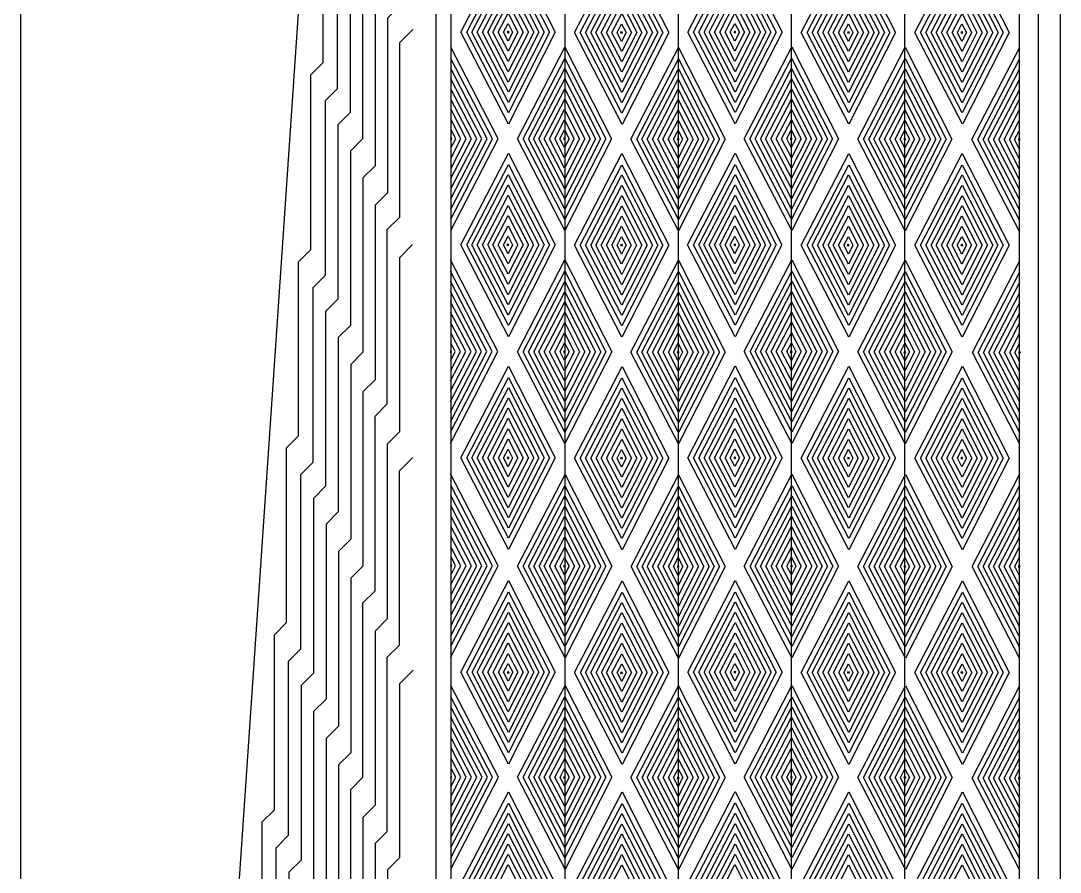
# Model space of a CAD drawing. Extents: x 4 to 38, y 96 to 221.
# Drawn here: x 3.85 to 37.89, y 147.36 to 175.23 of the extents above; entities that cross this region are included whole.
import ezdxf

# ---------------------------------------------------------------- set-up
doc = ezdxf.new("R2010")
doc.units = 0
doc.layers.add('Layer_1', color=7, linetype='CONTINUOUS')

msp = doc.modelspace()

# ---------------------------------------------------------------- linework, layer by layer
at = {"layer": 'Layer_1', "color": 7}
for points in [[(3.854081, 220.964855), (37.885623, 220.964855), (37.885623, 96.14432), (3.854081, 96.14432)], [(18.264038, 174.854569), (19.821476, 177.858872), (21.351902, 174.854569), (19.821476, 171.849906)], [(21.98163, 174.843734), (23.53907, 177.848036), (25.069496, 174.843734), (23.53907, 171.839071)], [(25.688992, 174.856964), (27.246432, 177.861267), (28.776859, 174.856964), (27.246432, 171.852301)], [(29.406586, 174.84613), (30.964024, 177.850433), (32.494452, 174.84613), (30.964024, 171.841466)], [(33.123638, 174.846106), (34.681076, 177.850409), (36.211503, 174.846106), (34.681076, 171.841442)], [(18.454945, 174.854546), (19.819783, 177.48732), (21.160949, 174.854546), (19.819783, 172.221454)], [(22.172538, 174.84371), (23.537376, 177.476485), (24.87854, 174.84371), (23.537376, 172.210619)], [(25.879901, 174.85694), (27.244738, 177.489715), (28.585904, 174.85694), (27.244738, 172.223849)], [(29.597493, 174.846106), (30.962332, 177.47888), (32.303497, 174.846106), (30.962332, 172.213015)], [(33.314545, 174.846082), (34.679383, 177.478856), (36.020549, 174.846082), (34.679383, 172.212991)], [(18.625151, 174.854524), (19.818273, 177.15606), (20.990701, 174.854524), (19.818273, 172.552714)], [(22.342744, 174.843688), (23.535865, 177.145225), (24.708295, 174.843688), (23.535865, 172.541879)], [(26.050106, 174.856921), (27.243228, 177.158455), (28.415656, 174.856921), (27.243228, 172.555111)], [(29.767699, 174.846086), (30.960822, 177.14762), (32.13325, 174.846086), (30.960822, 172.544274)], [(33.484751, 174.84606), (34.677873, 177.147596), (35.850302, 174.84606), (34.677873, 172.544252)], [(18.79822, 174.854503), (19.816737, 176.819225), (20.81759, 174.854503), (19.816737, 172.889545)], [(22.515813, 174.843669), (23.534329, 176.808391), (24.535181, 174.843669), (23.534329, 172.878711)], [(26.223175, 174.856899), (27.241693, 176.821621), (28.242546, 174.856899), (27.241693, 172.891941)], [(29.940769, 174.846064), (30.959285, 176.810786), (31.960138, 174.846064), (30.959285, 172.881106)], [(33.65782, 174.846038), (34.676338, 176.810762), (35.67719, 174.846038), (34.676338, 172.881082)], [(18.969057, 174.854482), (19.815221, 176.486733), (20.646708, 174.854482), (19.815221, 173.222036)], [(22.68665, 174.843649), (23.532814, 176.475898), (24.364302, 174.843649), (23.532814, 173.211201)], [(26.394013, 174.856877), (27.240176, 176.489129), (28.071664, 174.856877), (27.240176, 173.224432)], [(30.111606, 174.846042), (30.957769, 176.478293), (31.789257, 174.846042), (30.957769, 173.213598)], [(33.828657, 174.846019), (34.67482, 176.478269), (35.506309, 174.846019), (34.67482, 173.213574)], [(19.142351, 174.85446), (19.813684, 176.149462), (20.473373, 174.85446), (19.813684, 173.559304)], [(22.859944, 174.843626), (23.531277, 176.138627), (24.190965, 174.843626), (23.531277, 173.548469)], [(26.567306, 174.856857), (27.238639, 176.151857), (27.898328, 174.856857), (27.238639, 173.561701)], [(30.2849, 174.84602), (30.956233, 176.141022), (31.615921, 174.84602), (30.956233, 173.550865)], [(34.001951, 174.845996), (34.673284, 176.140998), (35.332973, 174.845996), (34.673284, 173.550841)], [(19.314237, 174.85444), (19.812144, 175.814899), (20.301413, 174.85444), (19.812144, 173.893864)], [(23.03183, 174.843604), (23.529736, 175.804064), (24.019006, 174.843604), (23.529736, 173.883027)], [(26.739192, 174.856835), (27.2371, 175.817295), (27.726369, 174.856835), (27.2371, 173.896258)], [(30.456786, 174.845999), (30.954692, 175.80646), (31.443961, 174.845999), (30.954692, 173.885424)], [(34.173837, 174.845975), (34.671745, 175.806436), (35.161014, 174.845975), (34.671745, 173.8854)], [(19.488853, 174.854417), (19.810562, 175.474992), (20.12669, 174.854417), (19.810562, 174.233765)], [(23.206447, 174.843581), (23.528154, 175.464157), (23.844282, 174.843581), (23.528154, 174.222931)], [(26.913809, 174.856811), (27.235519, 175.477387), (27.551647, 174.856811), (27.235519, 174.236161)], [(30.631403, 174.845977), (30.953111, 175.466552), (31.269239, 174.845977), (30.953111, 174.225325)], [(34.348454, 174.845953), (34.670163, 175.466528), (34.986291, 174.845953), (34.670163, 174.225302)], [(19.658928, 174.854393), (19.808993, 175.143867), (19.956455, 174.854393), (19.808993, 174.564882)], [(23.37652, 174.843558), (23.526586, 175.133033), (23.674048, 174.843558), (23.526586, 174.554045)], [(27.083884, 174.856787), (27.233949, 175.146264), (27.381411, 174.856787), (27.233949, 174.567277)], [(30.801476, 174.845953), (30.951542, 175.135429), (31.099004, 174.845953), (30.951542, 174.556442)], [(34.518529, 174.845929), (34.668594, 175.135405), (34.816056, 174.845929), (34.668594, 174.556419)], [(19.785317, 174.852998), (19.80697, 174.894765), (19.828247, 174.852998), (19.80697, 174.811222)], [(23.502909, 174.842163), (23.524562, 174.88393), (23.545839, 174.842163), (23.524562, 174.800388)], [(27.210273, 174.855394), (27.231925, 174.897162), (27.253203, 174.855394), (27.231925, 174.81362)], [(30.927865, 174.844558), (30.949518, 174.886325), (30.970795, 174.844558), (30.949518, 174.802783)], [(34.644918, 174.844534), (34.66657, 174.886301), (34.687848, 174.844534), (34.66657, 174.802759)], [(20.111924, 171.367567), (21.669364, 174.371872), (23.19979, 171.367567), (21.669364, 168.362904)], [(23.829518, 171.356732), (25.386956, 174.361037), (26.917383, 171.356732), (25.386956, 168.352069)], [(27.536881, 171.369963), (29.09432, 174.374267), (30.624746, 171.369963), (29.09432, 168.365299)], [(31.254473, 171.359128), (32.811912, 174.363432), (34.342339, 171.359128), (32.811912, 168.354465)], [(20.302832, 171.367544), (21.66767, 174.000319), (23.008837, 171.367544), (21.66767, 168.734453)], [(24.020426, 171.356709), (25.385263, 173.989484), (26.726428, 171.356709), (25.385263, 168.723619)], [(27.727789, 171.369939), (29.092626, 174.002715), (30.433792, 171.369939), (29.092626, 168.736849)], [(31.44538, 171.359105), (32.810218, 173.99188), (34.151385, 171.359105), (32.810218, 168.726014)], [(20.473037, 171.367523), (21.66616, 173.66906), (22.838588, 171.367523), (21.66616, 169.065713)], [(24.190631, 171.356688), (25.383753, 173.658224), (26.556181, 171.356688), (25.383753, 169.054878)], [(27.897994, 171.369919), (29.091116, 173.671454), (30.263545, 171.369919), (29.091116, 169.068109)], [(31.615586, 171.359083), (32.808709, 173.66062), (33.981137, 171.359083), (32.808709, 169.057274)], [(20.646106, 171.367502), (21.664624, 173.332224), (22.665478, 171.367502), (21.664624, 169.402544)], [(24.363701, 171.356667), (25.382216, 173.32139), (26.38307, 171.356667), (25.382216, 169.391709)], [(28.071063, 171.369897), (29.08958, 173.33462), (30.090433, 171.369897), (29.08958, 169.404939)], [(31.788656, 171.359062), (32.807173, 173.323784), (33.808026, 171.359062), (32.807173, 169.394105)], [(20.816944, 171.367481), (21.663108, 172.999732), (22.494596, 171.367481), (21.663108, 169.735034)], [(24.534538, 171.356647), (25.3807, 172.988897), (26.212189, 171.356647), (25.3807, 169.7242)], [(28.2419, 171.369876), (29.088065, 173.002128), (29.919553, 171.369876), (29.088065, 169.737431)], [(31.959493, 171.359041), (32.805656, 172.991292), (33.637144, 171.359041), (32.805656, 169.726596)], [(20.990238, 171.367459), (21.66157, 172.662461), (22.321261, 171.367459), (21.66157, 170.072303)], [(24.707832, 171.356624), (25.379164, 172.651626), (26.038852, 171.356624), (25.379164, 170.061468)], [(28.415195, 171.369856), (29.086527, 172.664856), (29.746216, 171.369856), (29.086527, 170.074699)], [(32.132787, 171.35902), (32.80412, 172.654021), (33.463809, 171.35902), (32.80412, 170.063863)], [(21.162124, 171.367438), (21.660031, 172.327898), (22.149301, 171.367438), (21.660031, 170.406862)], [(24.879718, 171.356603), (25.377624, 172.317063), (25.866892, 171.356603), (25.377624, 170.396027)], [(28.58708, 171.369833), (29.084987, 172.330294), (29.574256, 171.369833), (29.084987, 170.409257)], [(32.304673, 171.358998), (32.802581, 172.319458), (33.291849, 171.358998), (32.802581, 170.398422)], [(21.33674, 171.367414), (21.65845, 171.987991), (21.974578, 171.367414), (21.65845, 170.746764)], [(25.054334, 171.356579), (25.376042, 171.977156), (25.69217, 171.356579), (25.376042, 170.735929)], [(28.761697, 171.36981), (29.083405, 171.990386), (29.399533, 171.36981), (29.083405, 170.74916)], [(32.479289, 171.358975), (32.800999, 171.979552), (33.117127, 171.358975), (32.800999, 170.738324)], [(21.506816, 171.36739), (21.65688, 171.656867), (21.804343, 171.36739), (21.65688, 171.077881)], [(25.224407, 171.356556), (25.374473, 171.646032), (25.521935, 171.356556), (25.374473, 171.067045)], [(28.931771, 171.369786), (29.081837, 171.659263), (29.229299, 171.369786), (29.081837, 171.080275)], [(32.649364, 171.358951), (32.79943, 171.648428), (32.946891, 171.358951), (32.79943, 171.06944)], [(17.967197, 171.366066), (17.945544, 171.407834), (17.924266, 171.366066), (17.945544, 171.324291)], [(21.633204, 171.365997), (21.654857, 171.407764), (21.676134, 171.365997), (21.654857, 171.324222)], [(25.350797, 171.355162), (25.372449, 171.396929), (25.393726, 171.355162), (25.372449, 171.313387)], [(29.05816, 171.368393), (29.079813, 171.410161), (29.10109, 171.368393), (29.079813, 171.326618)], [(32.775754, 171.357557), (32.797406, 171.399325), (32.818684, 171.357557), (32.797406, 171.315782)], [(36.518164, 171.341195), (36.539816, 171.382962), (36.561094, 171.341195), (36.539816, 171.299419)], [(18.262321, 167.893183), (19.81976, 170.897486), (21.350187, 167.893183), (19.81976, 164.88852)], [(21.979914, 167.882348), (23.537353, 170.886651), (25.06778, 167.882348), (23.537353, 164.877685)], [(25.687276, 167.895579), (27.244715, 170.899882), (28.775142, 167.895579), (27.244715, 164.890916)], [(29.404869, 167.884744), (30.962308, 170.889047), (32.492735, 167.884744), (30.962308, 164.880081)], [(33.121921, 167.88472), (34.679359, 170.889023), (36.209786, 167.88472), (34.679359, 164.880056)], [(18.453228, 167.893159), (19.818066, 170.525935), (21.159232, 167.893159), (19.818066, 165.260069)], [(22.170821, 167.882325), (23.535659, 170.515099), (24.876825, 167.882325), (23.535659, 165.249235)], [(25.878184, 167.895555), (27.243022, 170.52833), (28.584188, 167.895555), (27.243022, 165.262465)], [(29.595776, 167.884721), (30.960615, 170.517495), (32.30178, 167.884721), (30.960615, 165.25163)], [(33.312828, 167.884696), (34.677666, 170.517471), (36.018833, 167.884696), (34.677666, 165.251605)], [(18.623434, 167.893138), (19.816556, 170.194674), (20.988985, 167.893138), (19.816556, 165.591329)], [(22.341027, 167.882304), (23.53415, 170.183839), (24.706578, 167.882304), (23.53415, 165.580494)], [(26.048389, 167.895535), (27.241511, 170.197069), (28.413941, 167.895535), (27.241511, 165.593724)], [(29.765983, 167.8847), (30.959104, 170.186234), (32.131534, 167.8847), (30.959104, 165.582889)], [(33.483034, 167.884676), (34.676157, 170.18621), (35.848585, 167.884676), (34.676157, 165.582865)], [(18.796503, 167.893118), (19.81502, 169.85784), (20.815874, 167.893118), (19.81502, 165.928159)], [(22.514096, 167.882282), (23.532614, 169.847005), (24.533466, 167.882282), (23.532614, 165.917325)], [(26.221458, 167.895513), (27.239976, 169.860235), (28.240829, 167.895513), (27.239976, 165.930555)], [(29.939052, 167.884678), (30.957569, 169.8494), (31.958421, 167.884678), (30.957569, 165.91972)], [(33.656103, 167.884654), (34.674621, 169.849376), (35.675474, 167.884654), (34.674621, 165.919696)], [(18.96734, 167.893097), (19.813504, 169.525348), (20.644992, 167.893097), (19.813504, 166.26065)], [(22.684933, 167.882262), (23.531097, 169.514512), (24.362585, 167.882262), (23.531097, 166.249816)], [(26.392296, 167.895492), (27.238459, 169.527743), (28.069948, 167.895492), (27.238459, 166.263046)], [(30.109889, 167.884657), (30.956053, 169.516908), (31.787541, 167.884657), (30.956053, 166.252211)], [(33.82694, 167.884633), (34.673104, 169.516884), (35.504592, 167.884633), (34.673104, 166.252187)], [(19.140634, 167.893076), (19.811967, 169.188076), (20.471656, 167.893076), (19.811967, 166.597919)], [(22.858228, 167.88224), (23.52956, 169.177242), (24.189248, 167.88224), (23.52956, 166.587084)], [(26.56559, 167.895471), (27.236922, 169.190472), (27.896612, 167.895471), (27.236922, 166.600315)], [(30.283183, 167.884636), (30.954516, 169.179637), (31.614204, 167.884636), (30.954516, 166.589479)], [(34.000235, 167.884612), (34.671567, 169.179613), (35.331257, 167.884612), (34.671567, 166.589455)], [(19.31252, 167.893054), (19.810427, 168.853514), (20.299696, 167.893054), (19.810427, 166.932478)], [(23.030113, 167.882218), (23.52802, 168.842679), (24.01729, 167.882218), (23.52802, 166.921643)], [(26.737475, 167.895449), (27.235384, 168.85591), (27.724652, 167.895449), (27.235384, 166.934874)], [(30.455068, 167.884614), (30.952976, 168.845075), (31.442245, 167.884614), (30.952976, 166.924038)], [(34.17212, 167.88459), (34.670028, 168.845051), (35.159297, 167.88459), (34.670028, 166.924014)], [(19.487137, 167.893031), (19.808846, 168.513607), (20.124973, 167.893031), (19.808846, 167.27238)], [(23.20473, 167.882195), (23.526439, 168.502772), (23.842567, 167.882195), (23.526439, 167.261545)], [(26.912092, 167.895426), (27.233802, 168.516002), (27.54993, 167.895426), (27.233802, 167.274776)], [(30.629686, 167.884591), (30.951394, 168.505168), (31.267522, 167.884591), (30.951394, 167.26394)], [(34.346737, 167.884567), (34.668446, 168.505144), (34.984574, 167.884567), (34.668446, 167.263916)], [(19.657211, 167.893007), (19.807277, 168.182482), (19.954738, 167.893007), (19.807277, 167.603496)], [(23.374804, 167.882172), (23.524869, 168.171648), (23.672332, 167.882172), (23.524869, 167.592661)], [(27.082167, 167.895402), (27.232232, 168.184878), (27.379694, 167.895402), (27.232232, 167.605891)], [(30.79976, 167.884568), (30.949825, 168.174044), (31.097287, 167.884568), (30.949825, 167.595056)], [(34.516812, 167.884543), (34.666877, 168.174019), (34.814339, 167.884543), (34.666877, 167.595032)], [(19.7836, 167.891613), (19.805253, 167.93338), (19.826531, 167.891613), (19.805253, 167.849838)], [(23.501194, 167.880778), (23.522846, 167.922545), (23.544124, 167.880778), (23.522846, 167.839003)], [(27.208557, 167.894008), (27.230209, 167.935776), (27.251487, 167.894008), (27.230209, 167.852234)], [(30.926149, 167.883173), (30.947801, 167.924941), (30.969079, 167.883173), (30.947801, 167.841398)], [(34.643201, 167.883149), (34.664854, 167.924917), (34.686131, 167.883149), (34.664854, 167.841374)], [(20.114139, 164.398898), (21.671578, 167.403202), (23.202005, 164.398898), (21.671578, 161.394234)], [(23.831732, 164.388064), (25.38917, 167.392366), (26.919597, 164.388064), (25.38917, 161.383401)], [(27.539094, 164.401294), (29.096533, 167.405597), (30.626961, 164.401294), (29.096533, 161.396631)], [(31.256687, 164.390459), (32.814126, 167.394762), (34.344553, 164.390459), (32.814126, 161.385797)], [(20.305046, 164.398875), (21.669884, 167.03165), (23.011051, 164.398875), (21.669884, 161.765784)], [(24.022639, 164.38804), (25.387477, 167.020815), (26.728643, 164.38804), (25.387477, 161.75495)], [(27.730002, 164.401271), (29.094841, 167.034045), (30.436006, 164.401271), (29.094841, 161.76818)], [(31.447595, 164.390435), (32.812432, 167.023211), (34.153599, 164.390435), (32.812432, 161.757345)], [(20.475252, 164.398854), (21.668375, 166.700389), (22.840803, 164.398854), (21.668375, 162.097043)], [(24.192845, 164.388019), (25.385967, 166.689554), (26.558395, 164.388019), (25.385967, 162.086209)], [(27.900207, 164.40125), (29.09333, 166.702784), (30.26576, 164.40125), (29.09333, 162.099439)], [(31.6178, 164.390414), (32.810923, 166.691949), (33.983351, 164.390414), (32.810923, 162.088604)], [(20.648321, 164.398832), (21.666839, 166.363555), (22.667692, 164.398832), (21.666839, 162.433874)], [(24.365915, 164.387998), (25.384431, 166.35272), (26.385284, 164.387998), (25.384431, 162.42304)], [(28.073276, 164.401229), (29.091794, 166.36595), (30.092647, 164.401229), (29.091794, 162.43627)], [(31.790869, 164.390393), (32.809387, 166.355115), (33.81024, 164.390393), (32.809387, 162.425435)], [(20.819159, 164.398812), (21.665322, 166.031062), (22.49681, 164.398812), (21.665322, 162.766365)], [(24.536752, 164.387977), (25.382914, 166.020228), (26.214403, 164.387977), (25.382914, 162.75553)], [(28.244115, 164.401207), (29.090278, 166.033458), (29.921767, 164.401207), (29.090278, 162.76876)], [(31.961707, 164.390372), (32.80787, 166.022623), (33.639359, 164.390372), (32.80787, 162.757926)], [(20.992453, 164.39879), (21.663785, 165.693792), (22.323474, 164.39879), (21.663785, 163.103635)], [(24.710046, 164.387956), (25.381378, 165.682957), (26.041066, 164.387956), (25.381378, 163.0928)], [(28.417408, 164.401186), (29.088741, 165.696188), (29.74843, 164.401186), (29.088741, 163.10603)], [(32.135001, 164.390351), (32.806334, 165.685352), (33.466023, 164.390351), (32.806334, 163.095195)], [(21.164338, 164.398769), (21.662246, 165.35923), (22.151515, 164.398769), (21.662246, 163.438193)], [(24.881932, 164.387934), (25.379838, 165.348395), (25.869107, 164.387934), (25.379838, 163.427358)], [(28.589294, 164.401164), (29.087201, 165.361625), (29.57647, 164.401164), (29.087201, 163.440588)], [(32.306887, 164.39033), (32.804794, 165.35079), (33.294064, 164.39033), (32.804794, 163.429754)], [(21.338955, 164.398746), (21.660664, 165.019322), (21.976792, 164.398746), (21.660664, 163.778095)], [(25.056548, 164.387911), (25.378256, 165.008487), (25.694384, 164.387911), (25.378256, 163.767259)], [(28.763912, 164.401141), (29.08562, 165.021718), (29.401748, 164.401141), (29.08562, 163.78049)], [(32.481503, 164.390306), (32.803213, 165.010882), (33.119341, 164.390306), (32.803213, 163.769655)], [(17.954853, 164.399349), (17.9332, 164.441117), (17.911923, 164.399349), (17.9332, 164.357574)], [(21.50903, 164.398722), (21.659095, 164.688198), (21.806557, 164.398722), (21.659095, 164.109211)], [(21.635419, 164.397328), (21.657071, 164.439095), (21.678349, 164.397328), (21.657071, 164.355553)], [(25.226622, 164.387887), (25.376687, 164.677363), (25.524149, 164.387887), (25.376687, 164.098376)], [(25.353011, 164.386493), (25.374664, 164.428261), (25.395941, 164.386493), (25.374664, 164.344718)], [(28.933985, 164.401117), (29.084051, 164.690594), (29.231513, 164.401117), (29.084051, 164.111607)], [(29.060375, 164.399723), (29.082027, 164.441491), (29.103305, 164.399723), (29.082027, 164.357948)], [(32.651578, 164.390282), (32.801644, 164.679758), (32.949106, 164.390282), (32.801644, 164.100772)], [(32.777968, 164.388888), (32.79962, 164.430656), (32.820898, 164.388888), (32.79962, 164.347113)], [(36.530507, 164.374478), (36.552159, 164.416246), (36.573436, 164.374478), (36.552159, 164.332703)], [(18.264536, 160.924514), (19.821974, 163.928818), (21.352402, 160.924514), (19.821974, 157.919851)], [(21.982128, 160.91368), (23.539568, 163.917982), (25.069993, 160.91368), (23.539567, 157.909016)], [(25.68949, 160.92691), (27.246929, 163.931213), (28.777356, 160.92691), (27.246929, 157.922246)], [(29.407084, 160.916075), (30.964522, 163.920378), (32.494949, 160.916075), (30.964522, 157.911412)], [(33.124135, 160.91605), (34.681574, 163.920354), (36.212, 160.91605), (34.681574, 157.911387)], [(18.455443, 160.924491), (19.820281, 163.557266), (21.161447, 160.924491), (19.820281, 158.2914)], [(22.173035, 160.913656), (23.537873, 163.546431), (24.87904, 160.913656), (23.537873, 158.280566)], [(25.880398, 160.926886), (27.245236, 163.559661), (28.586401, 160.926886), (27.245236, 158.293795)], [(29.59799, 160.916051), (30.962829, 163.548826), (32.303994, 160.916051), (30.962829, 158.282961)], [(33.315043, 160.916027), (34.67988, 163.548803), (36.021046, 160.916027), (34.67988, 158.282936)], [(18.625649, 160.92447), (19.818771, 163.226005), (20.9912, 160.92447), (19.818771, 158.622659)], [(22.343241, 160.913635), (23.536364, 163.21517), (24.708792, 160.913635), (23.536364, 158.611825)], [(26.050603, 160.926865), (27.243725, 163.2284), (28.416154, 160.926865), (27.243725, 158.625055)], [(29.768197, 160.91603), (30.961319, 163.217565), (32.133748, 160.91603), (30.961319, 158.61422)], [(33.485248, 160.916006), (34.67837, 163.217541), (35.850799, 160.916006), (34.67837, 158.614196)], [(18.798718, 160.924448), (19.817235, 162.889171), (20.818087, 160.924448), (19.817235, 158.95949)], [(22.51631, 160.913614), (23.534828, 162.878336), (24.535681, 160.913614), (23.534828, 158.948656)], [(26.223672, 160.926845), (27.242191, 162.891566), (28.243043, 160.926845), (27.242191, 158.961886)], [(29.941266, 160.916009), (30.959783, 162.880731), (31.960635, 160.916009), (30.959783, 158.951051)], [(33.658317, 160.915985), (34.676835, 162.880707), (35.677688, 160.915985), (34.676835, 158.951027)], [(18.969555, 160.924428), (19.815718, 162.556679), (20.647206, 160.924428), (19.815718, 159.291981)], [(22.687148, 160.913593), (23.533311, 162.545844), (24.3648, 160.913593), (23.533311, 159.281146)], [(26.39451, 160.926824), (27.240673, 162.559074), (28.072162, 160.926824), (27.240673, 159.294376)], [(30.112102, 160.915988), (30.958266, 162.548239), (31.789754, 160.915988), (30.958266, 159.283542)], [(33.829154, 160.915964), (34.675319, 162.548215), (35.506807, 160.915964), (34.675319, 159.283518)], [(19.142849, 160.924406), (19.814182, 162.219408), (20.47387, 160.924406), (19.814182, 159.629251)], [(22.860442, 160.913572), (23.531774, 162.208573), (24.191462, 160.913572), (23.531774, 159.618415)], [(26.567804, 160.926802), (27.239136, 162.221803), (27.898826, 160.926802), (27.239136, 159.631645)], [(30.285398, 160.915967), (30.95673, 162.210968), (31.616418, 160.915967), (30.95673, 159.620811)], [(34.002448, 160.915943), (34.673781, 162.210944), (35.333471, 160.915943), (34.673781, 159.620787)], [(19.314735, 160.924385), (19.812642, 161.884846), (20.30191, 160.924385), (19.812642, 159.963809)], [(23.032328, 160.91355), (23.530235, 161.87401), (24.019504, 160.91355), (23.530235, 159.952974)], [(26.739689, 160.92678), (27.237597, 161.887241), (27.726867, 160.92678), (27.237597, 159.966204)], [(30.457283, 160.915945), (30.955189, 161.876406), (31.444459, 160.915945), (30.955189, 159.95537)], [(34.174334, 160.915921), (34.672242, 161.876382), (35.161511, 160.915921), (34.672242, 159.955346)], [(19.489351, 160.924362), (19.81106, 161.544938), (20.127188, 160.924362), (19.81106, 160.303711)], [(23.206944, 160.913527), (23.528654, 161.534103), (23.844781, 160.913527), (23.528654, 160.292875)], [(26.914307, 160.926758), (27.236015, 161.547334), (27.552143, 160.926758), (27.236015, 160.306106)], [(30.6319, 160.915922), (30.953608, 161.536498), (31.269736, 160.915922), (30.953608, 160.295271)], [(34.348951, 160.915898), (34.67066, 161.536474), (34.986788, 160.915898), (34.67066, 160.295247)], [(19.659426, 160.924338), (19.809491, 161.213814), (19.956953, 160.924338), (19.809491, 160.634827)], [(23.377019, 160.913503), (23.527083, 161.202979), (23.674547, 160.913503), (23.527083, 160.623992)], [(27.084382, 160.926734), (27.234446, 161.216209), (27.381908, 160.926734), (27.234446, 160.637223)], [(30.801974, 160.915898), (30.95204, 161.205374), (31.099501, 160.915898), (30.95204, 160.626388)], [(34.519026, 160.915874), (34.66909, 161.20535), (34.816553, 160.915874), (34.66909, 160.626364)], [(19.785815, 160.922944), (19.807468, 160.964711), (19.828745, 160.922944), (19.807468, 160.881169)], [(23.503408, 160.912109), (23.525061, 160.953877), (23.546339, 160.912109), (23.525061, 160.870334)], [(27.21077, 160.925339), (27.232423, 160.967107), (27.2537, 160.925339), (27.232423, 160.883564)], [(30.928363, 160.914504), (30.950015, 160.956272), (30.971293, 160.914504), (30.950015, 160.872729)], [(34.645415, 160.91448), (34.667068, 160.956247), (34.688345, 160.91448), (34.667068, 160.872705)], [(20.115826, 157.379314), (21.673265, 160.383617), (23.203691, 157.379314), (21.673265, 154.37465)], [(23.833419, 157.368478), (25.390858, 160.372783), (26.921284, 157.368478), (25.390858, 154.363817)], [(27.540782, 157.381711), (29.098222, 160.386013), (30.628648, 157.381711), (29.098222, 154.377047)], [(31.258375, 157.370874), (32.815814, 160.375178), (34.34624, 157.370874), (32.815814, 154.366213)], [(20.306734, 157.37929), (21.671572, 160.012065), (23.012738, 157.37929), (21.671572, 154.746201)], [(24.024326, 157.368457), (25.389164, 160.00123), (26.730328, 157.368457), (25.389164, 154.735366)], [(27.73169, 157.381687), (29.096527, 160.014462), (30.437693, 157.381687), (29.096527, 154.748596)], [(31.449282, 157.370852), (32.81412, 160.003626), (34.155286, 157.370852), (32.81412, 154.737761)], [(20.476939, 157.37927), (21.670061, 159.680806), (22.84249, 157.37927), (21.670061, 155.07746)], [(24.194533, 157.368435), (25.387654, 159.669971), (26.560083, 157.368435), (25.387654, 155.066626)], [(27.901895, 157.381665), (29.095018, 159.6832), (30.267446, 157.381665), (29.095018, 155.079856)], [(31.619488, 157.370831), (32.81261, 159.672366), (33.985039, 157.370831), (32.81261, 155.069021)], [(20.650008, 157.379248), (21.668526, 159.343972), (22.669379, 157.379248), (21.668526, 155.41429)], [(24.367602, 157.368413), (25.386118, 159.333137), (26.386969, 157.368413), (25.386118, 155.403455)], [(28.074965, 157.381643), (29.093482, 159.346367), (30.094334, 157.381643), (29.093482, 155.416685)], [(31.792557, 157.370809), (32.811074, 159.335532), (33.811928, 157.370809), (32.811074, 155.405852)], [(20.820846, 157.379228), (21.667009, 159.01148), (22.498497, 157.379228), (21.667009, 155.746782)], [(24.538439, 157.368394), (25.384602, 159.000643), (26.21609, 157.368394), (25.384602, 155.735948)], [(28.245803, 157.381623), (29.091966, 159.013875), (29.923454, 157.381623), (29.091966, 155.749178)], [(31.963394, 157.370789), (32.809558, 159.003038), (33.641046, 157.370789), (32.809558, 155.738342)], [(20.994139, 157.379207), (21.665472, 158.674208), (22.325162, 157.379207), (21.665472, 156.08405)], [(24.711733, 157.368372), (25.383065, 158.663373), (26.042753, 157.368372), (25.383065, 156.073216)], [(28.419096, 157.381604), (29.090429, 158.676603), (29.750117, 157.381604), (29.090429, 156.086446)], [(32.136688, 157.370767), (32.808021, 158.665768), (33.467711, 157.370767), (32.808021, 156.075611)], [(21.166025, 157.379185), (21.663932, 158.339646), (22.153202, 157.379185), (21.663932, 156.418608)], [(24.883619, 157.368349), (25.381524, 158.328809), (25.870794, 157.368349), (25.381524, 156.407774)], [(28.590982, 157.381579), (29.088889, 158.342041), (29.578158, 157.381579), (29.088889, 156.421005)], [(32.308574, 157.370745), (32.806482, 158.331206), (33.295751, 157.370745), (32.806482, 156.410168)], [(21.340643, 157.379161), (21.662351, 157.999739), (21.978479, 157.379161), (21.662351, 156.758512)], [(25.058236, 157.368326), (25.379942, 157.988903), (25.69607, 157.368326), (25.379942, 156.747677)], [(28.765599, 157.381558), (29.087307, 158.002133), (29.403435, 157.381558), (29.087307, 156.760907)], [(32.483191, 157.370721), (32.8049, 157.991299), (33.121028, 157.370721), (32.8049, 156.750072)], [(21.510717, 157.379137), (21.660781, 157.668613), (21.808244, 157.379137), (21.660781, 157.089629)], [(25.228309, 157.368302), (25.378374, 157.657779), (25.525836, 157.368302), (25.378374, 157.078792)], [(28.935673, 157.381534), (29.085738, 157.67101), (29.2332, 157.381534), (29.085738, 157.092022)], [(32.653266, 157.370699), (32.803331, 157.660176), (32.950793, 157.370699), (32.803331, 157.081187)], [(17.963754, 157.39415), (17.942101, 157.435918), (17.920824, 157.39415), (17.942101, 157.352375)], [(21.637106, 157.377744), (21.658758, 157.419511), (21.680036, 157.377744), (21.658758, 157.335969)], [(25.354697, 157.36691), (25.37635, 157.408677), (25.397627, 157.36691), (25.37635, 157.325134)], [(29.062062, 157.380141), (29.083714, 157.421909), (29.104992, 157.380141), (29.083714, 157.338366)], [(32.779655, 157.369304), (32.801308, 157.411072), (32.822585, 157.369304), (32.801308, 157.327529)], [(36.521606, 157.36928), (36.543259, 157.411048), (36.564536, 157.36928), (36.543259, 157.327505)], [(18.266222, 153.904931), (19.823661, 156.909234), (21.354087, 153.904931), (19.823661, 150.900268)], [(21.983815, 153.894096), (23.541254, 156.898398), (25.071681, 153.894096), (23.541254, 150.889433)], [(25.691177, 153.907326), (27.248617, 156.911629), (28.779043, 153.907326), (27.248617, 150.902662)], [(29.408771, 153.896491), (30.966209, 156.900794), (32.496637, 153.896491), (30.966209, 150.891828)], [(33.125822, 153.896467), (34.683261, 156.90077), (36.213688, 153.896467), (34.683261, 150.891804)], [(18.45713, 153.904907), (19.821967, 156.537682), (21.163134, 153.904907), (19.821967, 151.271816)], [(18.627335, 153.904886), (19.820458, 156.206422), (20.992885, 153.904886), (19.820458, 151.603075)], [(22.174723, 153.894072), (23.539561, 156.526847), (24.880725, 153.894072), (23.539561, 151.260981)], [(25.882085, 153.907302), (27.246923, 156.540077), (28.588089, 153.907302), (27.246923, 151.274211)], [(26.05229, 153.907283), (27.245413, 156.208817), (28.417841, 153.907283), (27.245413, 151.605473)], [(29.599678, 153.896467), (30.964517, 156.529242), (32.305682, 153.896467), (30.964517, 151.263376)], [(33.31673, 153.896444), (34.681567, 156.529218), (36.022734, 153.896444), (34.681567, 151.263352)], [(18.800404, 153.904865), (19.818922, 155.869587), (20.819775, 153.904865), (19.818922, 151.939907)], [(22.344928, 153.89405), (23.53805, 156.195586), (24.710479, 153.89405), (23.53805, 151.592241)], [(26.225359, 153.907261), (27.243877, 155.871983), (28.244731, 153.907261), (27.243877, 151.942303)], [(29.769884, 153.896447), (30.963007, 156.197982), (32.135435, 153.896447), (30.963007, 151.594636)], [(33.486935, 153.896422), (34.680058, 156.197958), (35.852486, 153.896422), (34.680058, 151.594614)], [(18.971242, 153.904843), (19.817405, 155.537095), (20.648893, 153.904843), (19.817405, 152.272397)], [(22.517998, 153.894031), (23.536515, 155.858753), (24.537366, 153.894031), (23.536515, 151.929073)], [(22.688835, 153.894011), (23.534999, 155.52626), (24.366487, 153.894011), (23.534999, 152.261563)], [(26.396197, 153.907239), (27.242361, 155.539491), (28.073849, 153.907239), (27.242361, 152.274794)], [(29.942954, 153.896425), (30.96147, 155.861147), (31.962322, 153.896425), (30.96147, 151.931468)], [(30.113791, 153.896404), (30.959954, 155.528655), (31.791442, 153.896404), (30.959954, 152.26396)], [(33.660004, 153.8964), (34.678522, 155.861123), (35.679375, 153.8964), (34.678522, 151.931444)], [(33.830842, 153.89638), (34.677005, 155.528631), (35.508494, 153.89638), (34.677005, 152.263936)], [(19.144536, 153.904822), (19.815869, 155.199824), (20.475558, 153.904822), (19.815869, 152.609666)], [(22.862129, 153.893987), (23.533462, 155.188989), (24.19315, 153.893987), (23.533462, 152.598831)], [(26.569491, 153.907219), (27.240823, 155.202219), (27.900513, 153.907219), (27.240823, 152.612063)], [(30.287085, 153.896382), (30.958417, 155.191384), (31.618105, 153.896382), (30.958417, 152.601226)], [(34.004136, 153.896358), (34.675469, 155.19136), (35.335158, 153.896358), (34.675469, 152.601202)], [(19.316422, 153.904801), (19.814329, 154.865261), (20.303598, 153.904801), (19.814329, 152.944226)], [(23.034014, 153.893965), (23.531921, 154.854426), (24.021191, 153.893965), (23.531921, 152.933389)], [(26.741377, 153.907197), (27.239285, 154.867657), (27.728554, 153.907197), (27.239285, 152.94662)], [(30.458971, 153.89636), (30.956877, 154.856821), (31.446146, 153.89636), (30.956877, 152.935786)], [(34.176022, 153.896336), (34.673929, 154.856797), (35.163199, 153.896336), (34.673929, 152.935762)], [(19.491038, 153.904778), (19.812747, 154.525354), (20.128875, 153.904778), (19.812747, 153.284127)], [(23.208632, 153.893943), (23.530339, 154.514519), (23.846467, 153.893943), (23.530339, 153.273292)], [(26.915994, 153.907173), (27.237704, 154.527749), (27.553832, 153.907173), (27.237704, 153.286522)], [(30.633587, 153.896339), (30.955295, 154.516914), (31.271423, 153.896339), (30.955295, 153.275687)], [(34.350638, 153.896315), (34.672348, 154.51689), (34.988476, 153.896315), (34.672348, 153.275664)], [(19.661113, 153.904754), (19.811178, 154.194229), (19.95864, 153.904754), (19.811178, 153.615244)], [(23.378706, 153.89392), (23.528771, 154.183394), (23.676233, 153.89392), (23.528771, 153.604407)], [(27.086069, 153.907149), (27.236134, 154.196626), (27.383596, 153.907149), (27.236134, 153.617639)], [(30.803661, 153.896315), (30.953726, 154.185791), (31.101188, 153.896315), (30.953726, 153.606804)], [(34.520713, 153.89629), (34.670779, 154.185767), (34.818241, 153.89629), (34.670779, 153.606781)], [(19.787502, 153.903359), (19.809155, 153.945127), (19.830432, 153.903359), (19.809155, 153.861584)], [(23.505094, 153.892525), (23.526746, 153.934292), (23.548024, 153.892525), (23.526746, 153.85075)], [(27.212458, 153.905756), (27.23411, 153.947524), (27.255388, 153.905756), (27.23411, 153.863981)], [(30.93005, 153.89492), (30.951703, 153.936687), (30.97298, 153.89492), (30.951703, 153.853144)], [(34.647103, 153.894896), (34.668755, 153.936663), (34.690033, 153.894896), (34.668755, 153.85312)], [(20.114939, 150.468785), (21.672378, 153.473091), (23.202804, 150.468785), (21.672378, 147.464115)], [(23.832532, 150.457951), (25.38997, 153.462254), (26.920397, 150.457951), (25.38997, 147.453285)], [(27.539895, 150.471182), (29.097334, 153.475484), (30.62776, 150.471182), (29.097334, 147.466515)], [(31.257488, 150.460346), (32.814926, 153.464651), (34.345354, 150.460346), (32.814926, 147.455677)], [(20.305846, 150.468761), (21.670684, 153.101539), (23.011851, 150.468761), (21.670684, 147.835672)], [(24.02344, 150.457928), (25.388277, 153.090702), (26.729443, 150.457928), (25.388277, 147.824837)], [(27.730803, 150.471158), (29.09564, 153.103934), (30.436806, 150.471158), (29.09564, 147.838067)], [(31.448395, 150.460324), (32.813233, 153.093099), (34.154399, 150.460324), (32.813233, 147.827233)], [(20.476052, 150.468742), (21.669174, 152.770279), (22.841603, 150.468742), (21.669174, 148.166932)], [(24.193646, 150.457906), (25.386768, 152.759443), (26.559196, 150.457906), (25.386768, 148.156097)], [(27.901008, 150.471137), (29.09413, 152.772672), (30.266559, 150.471137), (29.09413, 148.169327)], [(31.6186, 150.460302), (32.811724, 152.761838), (33.984152, 150.460302), (32.811724, 148.158492)], [(20.649121, 150.468719), (21.667639, 152.433443), (22.668492, 150.468719), (21.667639, 148.503762)], [(24.366715, 150.457885), (25.385231, 152.422609), (26.386084, 150.457885), (25.385231, 148.492927)], [(28.074077, 150.471115), (29.092595, 152.435839), (30.093447, 150.471115), (29.092595, 148.506157)], [(31.79167, 150.46028), (32.810187, 152.425004), (33.81104, 150.46028), (32.810187, 148.495325)], [(20.819958, 150.4687), (21.666122, 152.100952), (22.497611, 150.4687), (21.666122, 148.836253)], [(24.537552, 150.457865), (25.383715, 152.090115), (26.215203, 150.457865), (25.383715, 148.825419)], [(28.244915, 150.471095), (29.091079, 152.103346), (29.922567, 150.471095), (29.091079, 148.838649)], [(31.962507, 150.46026), (32.80867, 152.09251), (33.640159, 150.46026), (32.80867, 148.827814)], [(20.993252, 150.468678), (21.664585, 151.763679), (22.324275, 150.468678), (21.664585, 149.173522)], [(24.710846, 150.457843), (25.382178, 151.752844), (26.041866, 150.457843), (25.382178, 149.162687)], [(28.418209, 150.471075), (29.089541, 151.766075), (29.74923, 150.471075), (29.089541, 149.175917)], [(32.135802, 150.460238), (32.807135, 151.755239), (33.466823, 150.460238), (32.807135, 149.165083)], [(21.165138, 150.468656), (21.663046, 151.429118), (22.152315, 150.468656), (21.663046, 149.50808)], [(24.882732, 150.457822), (25.380638, 151.418281), (25.869907, 150.457822), (25.380638, 149.497245)], [(28.590094, 150.471051), (29.088002, 151.431512), (29.577272, 150.471051), (29.088002, 149.510476)], [(32.307688, 150.460217), (32.805595, 151.420678), (33.294863, 150.460217), (32.805595, 149.49964)], [(21.339754, 150.468632), (21.661464, 151.08921), (21.977592, 150.468632), (21.661464, 149.847983)], [(25.057349, 150.457798), (25.379057, 151.078375), (25.695185, 150.457798), (25.379057, 149.837149)], [(28.764711, 150.471029), (29.08642, 151.091605), (29.402548, 150.471029), (29.08642, 149.850379)], [(28.934786, 150.471005), (29.084851, 150.760482), (29.232314, 150.471005), (29.084851, 150.181493)], [(32.482304, 150.460193), (32.804013, 151.08077), (33.120141, 150.460193), (32.804013, 149.839543)], [(17.970211, 150.467285), (17.948558, 150.509053), (17.927281, 150.467285), (17.948558, 150.42551)], [(21.50983, 150.468608), (21.659894, 150.758085), (21.807357, 150.468608), (21.659894, 150.1791)], [(21.636218, 150.467216), (21.657871, 150.508983), (21.679148, 150.467216), (21.657871, 150.42544)], [(25.227421, 150.457774), (25.377487, 150.747251), (25.524949, 150.457774), (25.377487, 150.168263)], [(25.353811, 150.456381), (25.375464, 150.498149), (25.396741, 150.456381), (25.375464, 150.414606)], [(29.061175, 150.469612), (29.082827, 150.51138), (29.104105, 150.469612), (29.082827, 150.427838)], [(32.652378, 150.460171), (32.802444, 150.749648), (32.949905, 150.460171), (32.802444, 150.170659)], [(32.778768, 150.458776), (32.800421, 150.500543), (32.821698, 150.458776), (32.800421, 150.417001)], [(36.521179, 150.442413), (36.542831, 150.48418), (36.564109, 150.442413), (36.542831, 150.400638)], [(18.265335, 146.994397), (19.822774, 149.998705), (21.353201, 146.994397), (19.822774, 143.989733)], [(21.982928, 146.983567), (23.540367, 149.987869), (25.070794, 146.983567), (23.540367, 143.978903)], [(25.69029, 146.996798), (27.247729, 150.0011), (28.778156, 146.996798), (27.247729, 143.992132)], [(29.407883, 146.98596), (30.965324, 149.990265), (32.49575, 146.98596), (30.965324, 143.981295)], [(33.124935, 146.985938), (34.682374, 149.990241), (36.212801, 146.985938), (34.682374, 143.981272)], [(18.456242, 146.994375), (19.82108, 149.627154), (21.162247, 146.994375), (19.82108, 144.361283)], [(22.173836, 146.983538), (23.538674, 149.616317), (24.879839, 146.983538), (23.538674, 144.350453)], [(25.881198, 146.996768), (27.246036, 149.629549), (28.587202, 146.996768), (27.246036, 144.363682)], [(29.598791, 146.985938), (30.963629, 149.618714), (32.304794, 146.985938), (30.963629, 144.352845)], [(33.315842, 146.985915), (34.68068, 149.618689), (36.021847, 146.985915), (34.68068, 144.352823)], [(18.626448, 146.994352), (19.81957, 149.295892), (20.992, 146.994352), (19.81957, 144.692543)], [(22.344041, 146.983515), (23.537165, 149.285058), (24.709593, 146.983515), (23.537165, 144.681713)], [(26.051403, 146.996753), (27.244526, 149.298287), (28.416955, 146.996753), (27.244526, 144.694942)], [(29.768997, 146.985915), (30.962119, 149.287453), (32.134548, 146.985915), (30.962119, 144.684105)], [(33.486048, 146.985893), (34.679172, 149.287429), (35.8516, 146.985893), (34.679172, 144.684082)], [(18.799517, 146.99433), (19.818034, 148.959058), (20.818888, 146.99433), (19.818034, 145.029375)], [(22.517111, 146.9835), (23.535628, 148.948224), (24.53648, 146.9835), (23.535628, 145.018537)], [(26.224472, 146.99673), (27.24299, 148.961454), (28.243844, 146.99673), (27.24299, 145.031768)], [(29.942066, 146.985893), (30.960583, 148.95062), (31.961435, 146.985893), (30.960583, 145.020938)], [(33.659117, 146.98587), (34.677635, 148.950596), (35.678488, 146.98587), (34.677635, 145.020915)], [(18.970354, 146.994315), (19.816518, 148.626567), (20.648006, 146.994315), (19.816518, 145.361865)], [(22.687948, 146.983477), (23.534111, 148.615732), (24.365599, 146.983477), (23.534111, 145.351027)], [(26.39531, 146.996708), (27.241474, 148.628962), (28.072962, 146.996708), (27.241474, 145.364258)], [(30.112903, 146.98587), (30.959067, 148.618127), (31.790556, 146.98587), (30.959067, 145.353428)], [(33.829954, 146.985847), (34.676118, 148.618103), (35.507606, 146.985847), (34.676118, 145.353405)], [(19.143649, 146.994293), (19.814981, 148.289294), (20.474671, 146.994293), (19.814981, 145.699133)], [(22.861242, 146.983455), (23.532575, 148.27846), (24.192263, 146.983455), (23.532575, 145.688302)], [(26.568604, 146.996685), (27.239936, 148.291691), (27.899627, 146.996685), (27.239936, 145.701532)], [(30.286198, 146.985847), (30.95753, 148.280855), (31.617218, 146.985847), (30.95753, 145.690695)], [(34.003249, 146.985825), (34.674582, 148.280831), (35.334271, 146.985825), (34.674582, 145.690673)], [(19.315534, 146.99427), (19.813441, 147.954733), (20.302711, 146.99427), (19.813441, 146.033693)], [(23.033129, 146.983432), (23.531035, 147.943898), (24.020304, 146.983432), (23.531035, 146.022855)], [(26.74049, 146.996663), (27.238398, 147.957128), (27.727666, 146.996663), (27.238398, 146.036092)], [(30.458083, 146.985825), (30.95599, 147.946293), (31.445259, 146.985825), (30.95599, 146.025255)], [(34.175135, 146.985803), (34.673042, 147.94627), (35.162312, 146.985803), (34.673042, 146.025225)], [(19.490151, 146.994248), (19.81186, 147.61482), (20.127988, 146.994248), (19.81186, 146.373593)], [(23.207744, 146.98341), (23.529453, 147.60399), (23.845581, 146.98341), (23.529453, 146.362763)], [(26.915107, 146.99664), (27.236816, 147.61722), (27.552944, 146.99664), (27.236816, 146.375992)], [(30.6327, 146.98581), (30.954408, 147.606382), (31.270536, 146.98581), (30.954408, 146.365155)], [(34.349751, 146.98578), (34.671461, 147.60636), (34.987589, 146.98578), (34.671461, 146.365133)]]:
    msp.add_lwpolyline(points, close=True, dxfattribs=at)
for points in [[(17.434151, 220.587201), (37.162738, 220.587201), (37.162738, 112.608855), (20.67429, 96.120405), (13.799877, 96.120405), (10.660217, 99.26007), (8.8888, 99.26007), (3.890024, 101.76705), (3.890024, 102.98229), (10.009159, 106.51518), (10.009159, 132.423698), (16.011115, 220.478569), (17.474529, 220.478569)], [(17.439337, 220.684235), (17.439337, 109.931235), (18.313767, 109.0581), (18.313767, 102.443573)], [(29.073112, 220.187551), (29.073112, 112.829505), (20.012822, 103.769212), (20.012822, 99.24261), (18.419219, 97.649002), (14.718924, 97.649002), (12.538787, 99.844642), (12.538787, 100.2048)], [(21.66517, 220.187385), (21.66517, 112.86552), (19.175623, 110.375978), (19.175623, 99.663907), (18.123281, 98.611568), (15.248239, 98.611568), (14.034402, 99.825405), (14.034402, 100.204297)], [(36.543518, 220.153037), (36.543518, 112.87962), (20.342223, 96.678322), (14.180751, 96.678322), (11.035649, 99.81873), (11.035649, 100.205722)], [(32.790518, 220.183787), (32.790518, 112.829505), (20.47294, 100.511925), (20.47294, 99.085867), (18.537182, 97.15011), (14.444301, 97.15011), (11.786603, 99.80781), (11.786603, 100.20651)], [(25.382579, 220.183621), (25.382579, 112.860825), (19.591228, 107.069475), (19.591228, 99.462367), (18.271287, 98.142427), (14.977534, 98.142427), (13.288157, 99.831803), (13.288157, 100.204148)], [(17.931444, 220.177907), (17.931444, 112.848037), (18.758037, 112.021447), (18.758037, 99.825577), (17.954353, 99.0219), (15.595947, 99.0219), (14.786599, 99.831247), (14.786599, 100.208722)], [(16.687353, 181.843165), (16.262573, 181.418384), (16.262573, 175.716408), (15.857947, 175.311782), (15.857947, 169.598804), (15.453446, 169.194303), (15.453446, 163.477496), (15.056068, 163.080118), (15.056068, 157.378114), (14.660059, 156.982104), (14.660059, 151.274489), (14.258288, 150.87272), (14.258288, 145.16181), (13.857759, 144.76128), (13.857759, 139.038308), (13.450308, 138.630855), (13.450308, 132.908228), (13.056936, 132.51486), (13.056936, 126.809318), (12.654451, 126.40683), (12.654451, 107.438595), (12.496938, 106.704128), (12.496938, 105.08391)], [(13.745495, 179.553893), (13.745495, 173.85207), (13.343006, 173.449581), (13.343006, 167.737272), (12.939116, 167.333382), (12.939116, 161.633547), (12.545599, 161.240029), (12.545599, 155.521112), (12.146204, 155.121717), (12.146204, 149.397305), (11.74793, 148.999031), (11.74793, 143.286937), (11.339855, 142.878862), (11.339855, 137.16771), (10.94486, 136.772715), (10.94486, 131.054985), (10.546375, 130.656502), (10.546375, 106.11534), (9.731387, 105.300353), (9.731387, 104.99934), (10.028903, 104.70183), (10.63336, 104.70183)], [(14.208193, 178.719124), (14.208193, 173.001166), (13.81654, 172.609513), (13.81654, 166.895684), (13.411749, 166.490892), (13.411749, 160.774241), (13.01003, 160.372522), (13.01003, 154.658228), (12.612541, 154.260739), (12.612541, 148.561663), (12.204731, 148.153854), (12.204731, 142.427633), (11.804122, 142.02702), (11.804122, 136.316858), (11.405098, 135.917835), (11.405098, 130.209105), (10.999015, 129.803025), (10.999015, 105.092145)], [(14.635413, 177.935336), (14.635413, 172.227545), (14.233306, 171.825437), (14.233306, 166.113755), (13.835027, 165.715477), (13.835027, 159.995773), (13.433727, 159.594472), (13.433727, 153.879909), (13.032672, 153.478855), (13.032672, 147.761423), (12.632476, 147.361222), (12.632476, 141.656917), (12.23282, 141.257257), (12.23282, 135.532275), (11.831645, 135.1311), (11.831645, 129.419265), (11.428371, 129.01599), (11.428371, 107.811803), (11.370291, 107.054378), (11.371041, 105.086663)], [(15.045177, 177.080417), (15.045177, 171.364958), (14.645078, 170.964858), (14.645078, 165.261233), (14.247919, 164.864074), (14.247919, 159.154307), (13.84772, 158.754107), (13.84772, 153.027206), (13.438412, 152.617898), (13.438412, 146.90355), (13.044401, 146.509538), (13.044401, 140.802038), (12.64475, 140.402385), (12.64475, 134.691315), (12.239629, 134.286195), (12.239629, 128.563433), (11.839748, 128.163547), (11.839748, 107.77194), (11.751221, 107.003438), (11.751221, 105.089933)], [(15.453079, 176.206543), (15.453079, 170.486744), (15.058077, 170.091741), (15.058077, 164.385317), (14.655735, 163.982975), (14.655735, 158.260109), (14.254576, 157.85895), (14.254576, 152.144204), (13.851241, 151.740868), (13.851241, 146.0355), (13.454723, 145.638975), (13.454723, 139.915492), (13.050231, 139.511002), (13.050231, 133.80114), (12.654199, 133.405102), (12.654199, 127.688018), (12.250151, 127.28397), (12.250151, 107.603025), (12.124223, 106.868558), (12.124223, 105.08829)], [(16.684509, 174.943986), (16.248212, 174.507689), (16.248212, 168.7876), (15.843706, 168.383093), (15.843706, 162.681638), (15.444133, 162.282066), (15.444133, 156.562524), (15.047026, 156.165417), (15.047026, 150.460948), (14.647864, 150.061787), (14.647864, 144.339645), (14.249867, 143.941643), (14.249867, 138.240255), (13.85026, 137.840647), (13.85026, 132.117517), (13.444887, 131.71215), (13.444887, 125.996962), (13.045313, 125.597385), (13.045313, 107.323687), (12.873633, 106.511332), (12.873633, 105.08829)], [(17.931037, 168.362972), (19.488476, 171.367635), (17.931037, 174.371938)], [(36.554322, 168.338101), (34.996883, 171.342764), (36.554322, 174.347068)], [(17.932731, 168.73452), (19.297569, 171.367611), (17.932731, 174.000386)], [(36.552628, 168.709649), (35.18779, 171.34274), (36.552628, 173.975516)], [(17.934241, 169.065782), (19.127363, 171.367592), (17.934241, 173.669126)], [(36.551119, 169.040911), (35.357996, 171.342721), (36.551119, 173.644256)], [(17.935777, 169.402612), (18.954294, 171.36757), (17.935777, 173.332291)], [(36.549584, 169.377741), (35.531066, 171.342699), (36.549584, 173.307421)], [(17.937293, 169.735104), (18.783457, 171.367549), (17.937293, 172.999799)], [(36.548066, 169.710233), (35.701903, 171.342679), (36.548066, 172.974928)], [(17.93883, 170.072372), (18.610163, 171.367528), (17.93883, 172.66253)], [(36.54653, 170.047502), (35.875197, 171.342657), (36.54653, 172.637659)], [(17.94037, 170.40693), (18.438277, 171.367506), (17.94037, 172.327967)], [(36.544991, 170.382059), (36.047083, 171.342635), (36.544991, 172.303096)], [(17.941952, 170.746834), (18.26366, 171.367483), (17.941952, 171.98806)], [(36.543409, 170.721963), (36.221699, 171.342612), (36.543409, 171.963189)], [(17.94352, 171.077948), (18.093586, 171.367459), (17.94352, 171.656937)], [(36.54184, 171.053078), (36.391774, 171.342588), (36.54184, 171.632066)], [(16.684252, 167.909132), (16.251721, 167.476601), (16.251721, 161.773072), (15.85097, 161.372321), (15.85097, 155.650465), (15.457631, 155.257127), (15.457631, 149.555468), (15.054871, 149.152709), (15.054871, 143.439308), (14.657983, 143.042423), (14.657983, 137.3265), (14.255701, 136.924223), (14.255701, 131.205945), (13.856122, 130.806368), (13.856122, 125.100893), (13.449368, 124.694138), (13.449368, 107.222918), (13.253332, 106.488173), (13.253332, 105.087195)], [(17.918694, 161.396256), (19.476133, 164.400919), (17.918694, 167.405223)], [(36.566666, 161.371385), (35.009228, 164.376048), (36.566666, 167.380352)], [(17.920388, 161.767804), (19.285225, 164.400895), (17.920388, 167.033671)], [(36.564973, 161.742933), (35.200135, 164.376024), (36.564973, 167.0088)], [(17.921897, 162.099066), (19.11502, 164.400875), (17.921897, 166.702411)], [(36.563463, 162.074195), (35.37034, 164.376005), (36.563463, 166.67754)], [(17.923433, 162.435896), (18.941951, 164.400854), (17.923433, 166.365575)], [(36.561927, 162.411025), (35.54341, 164.375984), (36.561927, 166.340705)], [(17.92495, 162.768388), (18.771113, 164.400834), (17.92495, 166.033083)], [(36.560411, 162.743517), (35.714247, 164.375963), (36.560411, 166.008212)], [(17.926486, 163.105656), (18.597819, 164.400812), (17.926486, 165.695813)], [(36.558874, 163.080785), (35.887541, 164.375941), (36.558874, 165.670942)], [(17.928026, 163.440214), (18.425933, 164.40079), (17.928026, 165.361251)], [(36.557333, 163.415343), (36.059427, 164.375919), (36.557333, 165.33638)], [(17.929608, 163.780118), (18.251317, 164.400767), (17.929608, 165.021344)], [(36.555751, 163.755247), (36.234043, 164.375896), (36.555751, 164.996473)], [(17.931177, 164.111233), (18.081242, 164.400743), (17.931177, 164.690221)], [(36.554182, 164.086362), (36.404118, 164.375872), (36.554182, 164.66535)], [(16.693555, 160.939015), (16.240869, 160.48633), (16.240869, 154.784351), (15.843994, 154.387477), (15.843994, 148.6886), (15.45332, 148.297926), (15.45332, 142.580445), (15.040942, 142.168065), (15.040942, 136.456793), (14.642517, 136.058362), (14.642517, 130.351837), (14.241712, 129.951037), (14.241712, 124.23492), (13.84399, 123.837195), (13.84399, 107.09424), (13.623855, 106.48707), (13.623855, 105.085005)], [(17.927595, 154.391059), (19.485034, 157.39572), (17.927595, 160.400025)], [(36.557764, 154.366187), (35.000326, 157.37085), (36.557764, 160.375154)], [(17.929288, 154.762605), (19.294126, 157.395696), (17.929288, 160.028473)], [(36.556071, 154.737735), (35.191233, 157.370826), (36.556071, 160.003602)], [(17.930798, 155.093869), (19.123921, 157.395677), (17.930798, 159.697213)], [(36.554562, 155.068997), (35.361439, 157.370807), (36.554562, 159.672342)], [(17.932334, 155.430697), (18.950851, 157.395655), (17.932334, 159.360377)], [(36.553026, 155.405827), (35.534508, 157.370785), (36.553026, 159.335507)], [(17.933851, 155.763191), (18.780014, 157.395634), (17.933851, 159.027885)], [(36.551509, 155.738319), (35.705345, 157.370765), (36.551509, 159.003014)], [(17.935388, 156.100459), (18.60672, 157.395613), (17.935388, 158.690615)], [(36.549973, 156.075587), (35.878639, 157.370743), (36.549973, 158.665745)], [(17.936927, 156.435017), (18.434834, 157.395591), (17.936927, 158.356052)], [(36.548433, 156.410145), (36.050526, 157.370721), (36.548433, 158.331182)], [(17.938509, 156.77492), (18.260218, 157.395569), (17.938509, 158.016145)], [(36.546851, 156.750049), (36.225142, 157.370698), (36.546851, 157.991275)], [(17.940078, 157.106033), (18.090143, 157.395545), (17.940078, 157.685022)], [(36.545282, 157.081163), (36.395217, 157.370674), (36.545282, 157.660152)], [(16.702049, 153.979823), (16.250405, 153.528178), (16.250405, 147.832837), (15.856514, 147.438945), (15.856514, 141.737212), (15.451633, 141.332325), (15.451633, 135.604125), (15.050951, 135.203445), (15.050951, 129.489773), (14.650622, 129.089445), (14.650622, 123.38472), (14.25202, 122.986117), (14.25202, 107.004323), (13.996045, 106.517535), (13.996045, 105.0861)], [(17.934052, 147.46419), (19.491491, 150.468854), (17.934052, 153.473156)], [(36.557336, 147.439312), (34.999898, 150.443983), (36.557336, 153.448286)], [(17.935745, 147.835738), (19.300583, 150.468829), (17.935745, 153.101604)], [(36.555644, 147.810868), (35.190805, 150.443959), (36.555644, 153.076734)], [(17.937255, 148.167001), (19.130378, 150.468811), (17.937255, 152.770345)], [(36.554135, 148.142129), (35.361011, 150.443939), (36.554135, 152.745475)], [(17.938791, 148.503831), (18.957308, 150.468789), (17.938791, 152.433511)], [(36.552598, 148.478959), (35.534081, 150.443917), (36.552598, 152.408638)], [(17.940307, 148.836323), (18.786471, 150.468767), (17.940307, 152.101019)], [(36.55108, 148.811451), (35.704917, 150.443897), (36.55108, 152.076147)], [(17.941844, 149.173591), (18.613177, 150.468748), (17.941844, 151.763749)], [(36.549545, 149.148719), (35.878212, 150.443875), (36.549545, 151.738878)], [(17.943384, 149.508149), (18.441291, 150.468725), (17.943384, 151.429187)], [(36.548005, 149.483277), (36.050098, 150.443854), (36.548005, 151.404315)], [(17.944966, 149.848053), (18.266675, 150.468702), (17.944966, 151.089279)], [(36.546423, 149.823182), (36.224714, 150.443831), (36.546423, 151.064408)], [(17.946535, 150.179168), (18.0966, 150.468678), (17.946535, 150.758156)], [(36.544855, 150.154295), (36.394789, 150.443806), (36.544855, 150.733285)]]:
    msp.add_lwpolyline(points, dxfattribs=at)

doc.saveas('drawing.dxf')
